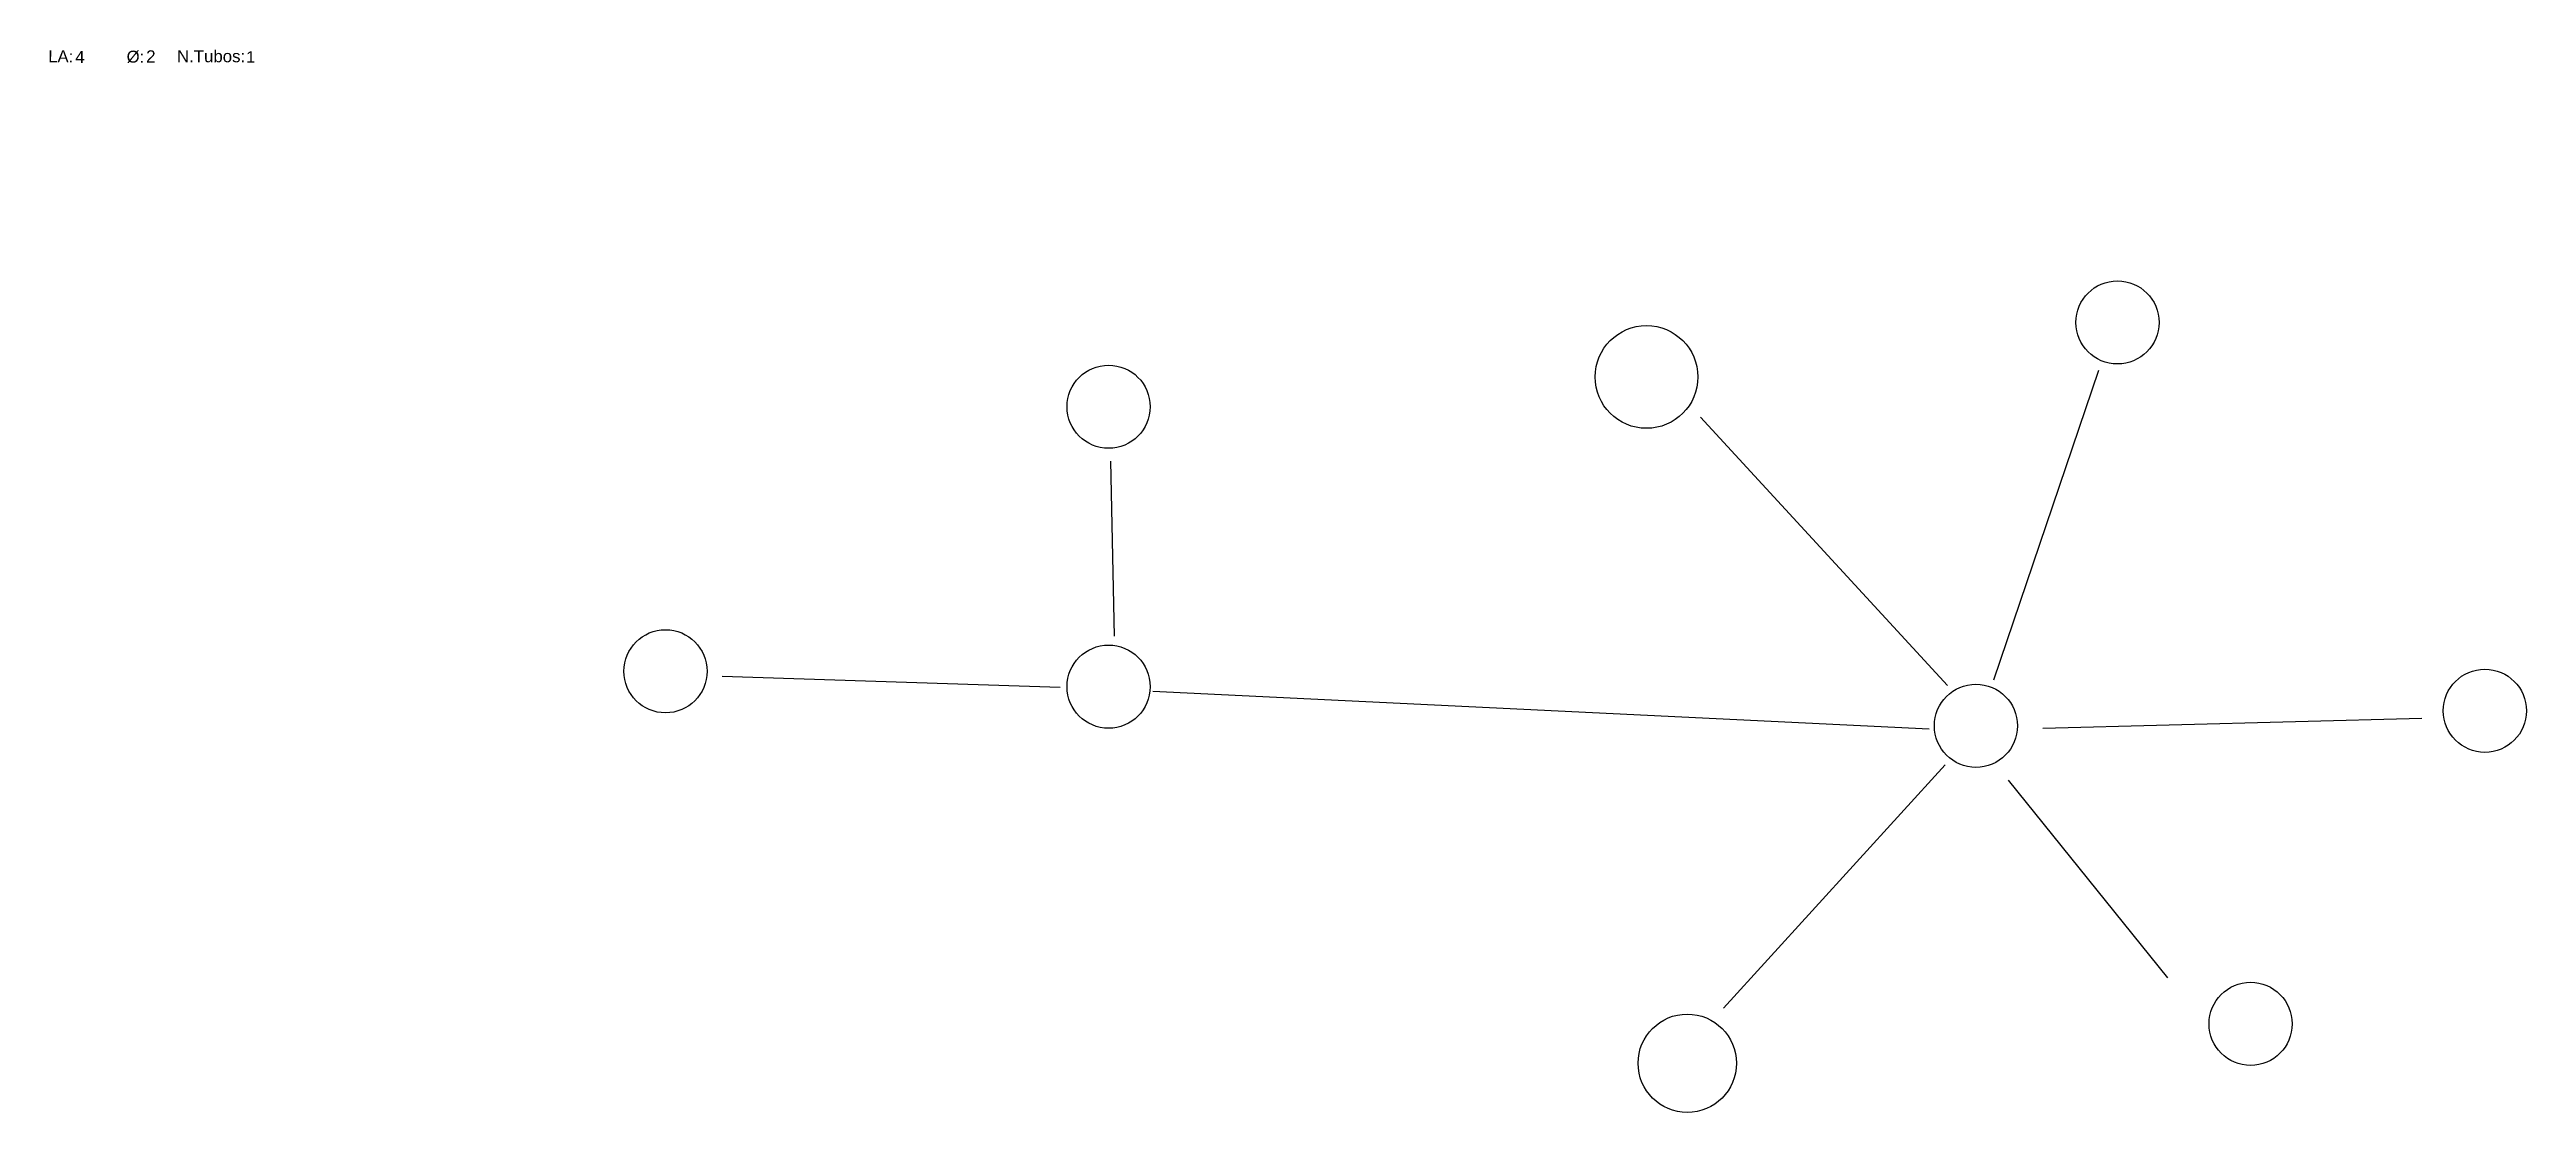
# Model space of a CAD drawing. Header units: metres. Extents: x 0 to 1682, y 0 to 1444.
# Drawn here: x 1675.41 to 1682.45, y 1441.22 to 1444.25 of the extents above; entities outside this region: 1.
import ezdxf

# ---------------------------------------------------------------- set-up
doc = ezdxf.new("R2010")
doc.units = ezdxf.units.M
doc.styles.get("Standard").update_dxf_attribs({"font": 'arial.ttf'})

# ---------------------------------------------------------------- blocks, each defined once
blk = doc.blocks.new('LA')
for s, p in [('LA:', (0.0327, 0.0372)), ('Ø:', (0.2558, 0.0361))]:
    blk.add_text(s, height=0.03396, rotation=359.52296).set_placement(p)
blk.add_text('N.Tubos:', height=0.03425).set_placement((0.3991, 0.037))
for tag, p, height in [('DIAMETRODELTUBO', (0.3113, 0.0361), 0.0348), ('RESULTADO', (0.1096, 0.0345), 0.0348), ('NUMERODETUBOS', (0.596, 0.0358), 0.0326)]:
    blk.add_attdef(tag, p, '', height=height)

msp = doc.modelspace()

# ---------------------------------------------------------------- linework, layer by layer
msp.add_lwpolyline([(0, 0), (0.6, 0), (0.6, 0.15), (0, 0.15)], close=True)
for points in [[(1680.9394, 1442.4538, 0), (1681.2377, 1443.3342, 0)], [(1680.8069, 1442.4377, 0), (1680.104, 1443.2011, 0)], [(1678.437, 1442.5781, 0), (1678.4263, 1443.0761, 0)], [(1677.3204, 1442.4635, 0), (1678.2827, 1442.4325, 0)], [(1680.7548, 1442.3133, 0), (1678.5461, 1442.42, 0)], [(1681.0787, 1442.3162, 0), (1682.1572, 1442.3446, 0)], [(1680.8007, 1442.2117, 0), (1680.1695, 1441.5191, 0)], [(1680.9798, 1442.1683, 0), (1681.4332, 1441.6057, 0)]]:
    msp.add_polyline3d(points)
for centre, radius in [((1681.291, 1443.4704), 0.1183), ((1679.9509, 1443.3152), 0.1461), ((1678.4201, 1443.2305), 0.1183), ((1677.1592, 1442.4778), 0.1183), ((1678.4201, 1442.434), 0.1183), ((1682.3365, 1442.3655), 0.1183), ((1680.8882, 1442.3227), 0.1183), ((1681.6698, 1441.4746), 0.1183), ((1680.0668, 1441.3625), 0.1399)]:
    msp.add_circle(centre, radius)

# ---------------------------------------------------------------- block references
msp.add_blockref('LA', (1675.3699, 1444.1737)).add_auto_attribs({'DIAMETRODELTUBO': '2', 'RESULTADO': '4', 'NUMERODETUBOS': '1'})

doc.saveas('drawing.dxf')
